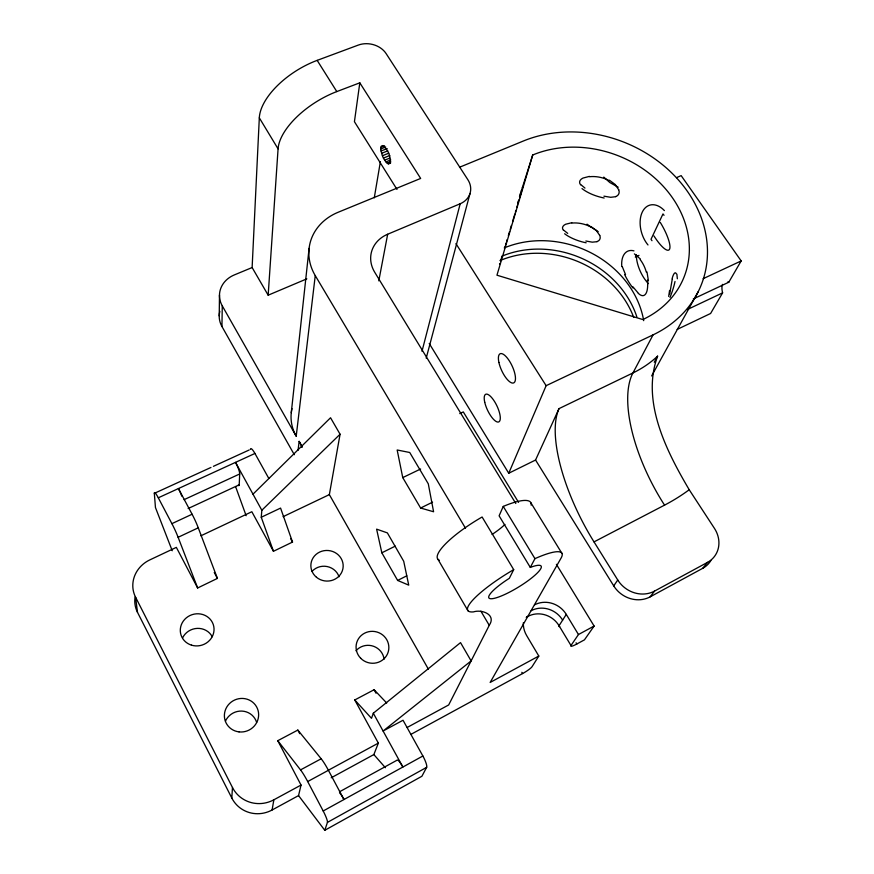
<?xml version="1.0" encoding="UTF-8"?>
<svg xmlns="http://www.w3.org/2000/svg" width="874" height="874" viewBox="0 0 874 874"><rect width="100%" height="100%" fill="white"/><g stroke="black" fill="none" stroke-linecap="round" stroke-linejoin="round"><path stroke-width="1.31" d="M219.483 295.062L219.221 315.896M294.309 454.72L221.941 326.505L222.269 305.856A26.755 23.205 3.8 0 1 234.319 274.928L252.127 267.542L259.316 117.848A60.339 30.514 -31.9 0 1 317.164 60.372L358.264 45.098A20.768 16.672 10.9 0 1 386.144 53.642L467.852 179.673A21.38 17.873 14.6 0 1 460.183 203.762L422 351.282M677.339 278.762L676.902 274.316L675.58 272.83A13.503 3.299 -85 0 0 672.084 278.828M238.165 485.321A9.385 1.737 65.2 0 0 239.214 484.819L239.695 473.97A9.527 1.792 65.2 0 0 235.521 462.379L261.829 510.252L261.26 517.255L273.464 551.286L292.528 542.066L280.576 508.089L261.26 517.255M380.791 148.951L381.272 146.1L382.91 145.554C388.056 149.399 391.257 157.025 389.891 163.362L388.231 163.853C383.478 160.619 381.523 154.425 380.791 148.951L385.696 146.985M339.516 792.762A10.564 1.661 63.3 0 1 343.974 799.524L328.416 770.3A20.801 3.245 63.5 0 0 321.173 758.774L297.837 730.074L277.768 740.693L301.038 785.06L298.547 795.591L272.087 810.001A30.219 29.345 -45.4 0 1 231.807 798.028L232.462 787.496L135.601 597.259A29.738 27.618 -14.3 0 1 149.847 559.884L176.351 547.375L197.644 587.973L217.407 578.413L198.267 527.82A19.326 2.939 65 0 0 192.094 514.24L178.427 488.566A9.658 1.464 65.2 0 1 181.803 496.159M306.84 278.839L268.165 295.193L278.074 148.875L259.316 117.848M291.261 412.779L309.09 248.413M222.269 305.856L296.21 436.192L315.252 275.605A55.281 47.436 10.6 0 1 338.129 212.273L420.656 178.438L359.804 82.822L336.796 91.584A60.819 29.476 -31.9 0 0 278.074 148.875M298.034 450.361L299.137 441.359L302.251 446.843M359.804 82.822L354.429 121.694L396.993 189.396M669.724 293.882L672.226 279.319M374.269 197.841L380.398 161.646M272.087 810.001L273.868 799.797L301.038 785.06M428.402 669.2L329.356 494.618L340.073 434.236L330.547 417.761L252.99 494.171M378.803 280.838L387.674 234.232L460.183 203.762M522.892 186.501L522.204 188.981M426.206 358.143L470.015 193.493M521.964 189.833L521.407 191.777M500.332 260.758L500.616 259.753M521.09 192.87L519.626 197.895M517.878 203.817L518.337 202.265M518.785 200.747L519.211 199.294M516.916 207.062L517.408 205.423M532.714 154.993L496.956 275.201L642.827 319.556A105.667 88.536 21.4 0 0 673.515 199.338A105.667 88.536 21.4 0 0 532.714 154.993L522.412 187.44M514.841 214.021L512.59 221.526M515.376 212.229L515.9 210.459M511.421 225.437L510.208 229.436M508.351 235.565L509.597 231.468M505.62 244.556L506.112 242.928M506.614 241.3L507.117 239.662M517.747 202.582L518.206 201.086M504.648 247.746L505.128 246.162M519.527 196.792L519.943 195.459M520.336 194.192L520.707 192.99M501.163 258.988L501.534 257.808M500.507 261.108L500.824 260.091M519.527 196.519L521.592 190.029M521.385 190.827L521.691 189.866M522.204 188.26L522.728 186.675M499.535 264.101L499.731 263.522M298.547 795.591L324.778 830.3L327.433 822.39A10.619 1.529 63.5 0 0 323.194 810.985L307.692 781.553A20.91 2.983 63.6 0 0 300.536 769.896L277.768 740.693M324.778 830.3L421.902 776.254L426.665 767.328A10.357 2.141 62.8 0 0 422.874 755.999L403.034 720.242L383.096 731.014L471.119 660.919L460.532 642.619L373.318 713.228L371.505 718.319L354.757 699.965L374.105 689.728L386.701 703.024M331.202 777.794L373.853 754.568L378.355 743.108L354.757 699.965M429.221 343.471L508.744 473.238L546.13 385.685L653.064 334.862A124.479 104.312 21.4 0 0 688.81 193.405A124.479 104.312 21.4 0 0 523.362 141.009L459.527 167.251M531.141 505.139A54.417 12.826 -31.2 0 0 503.249 506.417L499.109 515.824L530.299 567.423A30.59 6.14 -31.3 0 1 532.08 577.638A30.59 6.14 -31.3 0 1 491.407 598.745A30.59 6.14 -31.3 0 1 509.345 578.304L513.704 569.64L482.109 517.004A54.417 12.826 -31.2 0 0 439.404 560.3M535.554 460.03L559.021 408.628L632.94 372.947A118.973 101.231 21.5 0 0 657.598 356.155C640.97 401.395 666.48 451.17 689.215 489.735L714.44 528.366A27.094 24.024 37.5 0 1 707.536 562.364L702.696 568.329L650.169 596.844A27.138 24.57 37.6 0 1 613.723 585.875L535.554 460.03L508.744 473.238M489.211 625.347C496.585 614.695 482.055 609.102 473.479 611.887A55.073 11.056 -31.3 0 1 513.704 569.64M653.064 334.862L632.94 372.947A113.587 48.343 62.1 0 0 664.546 505.139L594.014 541.891L617.754 580.008A27.4 24.756 37.4 0 0 654.56 591.086L707.536 562.364M530.299 567.423L534.943 558.65L503.249 506.417M654.265 362.251L657.598 356.155M651.643 375.94L698.239 291.654M722.514 284.389A14.366 7.058 64.3 0 0 722.601 292.866L710.606 313.482L677.175 329.422M693.279 298.941L728.785 282.226L741.174 260.933L681.152 175.619L676.542 177.641M523.329 622.78A23.773 22.221 37.4 0 0 526.672 635.616L538.81 656.046L532.058 666.698A9.385 1.442 -31.2 0 1 522.576 673.559L410.769 734.455M534.506 604.863A23.773 22.221 37.4 0 1 566.276 614.4L559.054 625.729L570.984 645.504A9.232 1.398 -31.6 0 0 576.807 644.007L584.444 639.855L594.112 626.046L556.388 564.298M570.984 645.504L578.468 634.535L594.112 626.046M613.723 585.875L617.754 580.008M650.169 596.844L654.56 591.086M261.829 510.252L340.073 434.236M327.433 822.39L426.665 767.328M323.194 810.985L422.874 755.999M339.505 791.8L396.84 760.314A10.412 2.021 62.9 0 1 402.881 767.033L373.318 713.228M328.34 770.245L378.355 743.108M407.24 727.43L448.679 704.947L489.254 625.314L480.886 611.177M538.81 656.046L490.15 682.452L561.032 558.169A55.073 11.056 -31.3 0 0 534.943 558.65M307.692 781.553L328.416 770.3M300.536 769.896L321.173 758.774M397.637 580.434L408.737 585.143L403.712 561.272L387.379 532.9L376.607 529.141L381.84 552.805L397.637 580.434L406.781 575.813M381.84 552.805L395.277 546.13M420.613 508.023L433.591 511.76L428.293 483.835L409.731 452.492L397.167 449.99L402.75 477.597L420.613 508.023L432.564 502.168M402.75 477.597L420.623 468.999M283.11 516.665L329.356 494.618M687.204 309.604L722.601 292.866M200.878 535.806L251.843 511.738L273.464 551.286M459.757 413.599L463.307 411.927L518.566 502.375M197.644 587.973L178.121 537.292L198.267 527.82M210.973 467.448L154.327 493.351A9.701 1.344 65.2 0 1 158.303 497.798L171.905 523.646L192.094 514.24M703.122 278.697L741.174 260.933M188.118 508.548L239.214 484.819M184.086 499.655L239.695 473.97M158.303 497.798L254.935 453.464L268.821 478.471M213.431 466.323L249.145 450.001M635.289 257.065L638.97 255.394M387.106 163.165L390.776 161.69M388.231 163.853L390.689 162.87M382.419 155.725L388.755 153.19M383.446 158.063L389.782 155.517M384.636 160.171L389.695 158.139M385.882 161.909L390.776 159.942M381.042 151.016L387.171 148.569M381.588 153.321L387.717 150.874M380.867 147.269L384.56 145.805M615.777 196.683L610.686 197.305L603.923 196.169M597.062 241.694L592.255 242.164L585.831 241.006M589.426 176.384L582.947 178.078A10.28 5.779 2.8 0 0 580.598 184.796M571.771 222.728L565.631 224.247A9.8 5.266 3.3 0 0 563.479 230.354M618.202 187.222L609.779 182.502L603.781 177.094M598.198 231.632L588.06 225.11M590.846 226.497L596.341 230.485L599.684 235.379M609.473 180.252L615.209 184.49L618.661 189.734M634.382 253.886L640.402 259.021M567.718 233.38L563.806 230.277M584.968 188.085L580.926 184.72M587.798 224.88L587.055 224.17M637.67 292.44L632.907 286.792M373.853 754.568L385.401 767.733M664.021 215.31L662.995 213.912L651.021 239.268L651.982 240.711M455.933 243.617L546.13 385.685M317.164 60.372L336.796 91.584M530.922 502.867L562.048 553.57M515.791 503.479L374.717 272.251A33.026 28.35 12.8 0 1 387.674 234.232M566.276 614.4L578.468 634.535M576.064 642.783L576.807 644.007M315.252 275.605L465.503 528.224M521.833 672.303L522.576 673.559M437.918 559.262L468.016 610.806M252.127 267.542L268.165 295.193M290.572 538.515L292.528 542.066M374.105 689.728L376.028 693.224M214.261 572.481L217.407 578.413M297.837 730.074L299.727 733.647M135.055 597.008A28.984 27.007 -15.6 0 0 137.491 612.313L231.807 798.028M625.544 274.611L622.332 266.778M172.233 550.74L155.452 507.543L154.327 493.351M235.587 486.621L246.14 515.704M646.979 271.945L648.432 280.794M135.601 597.259L137.491 612.313M727.878 281.854A14.366 7.058 64.3 0 1 728.785 282.226M501.567 256.333A94.927 82.353 21.7 0 1 636.84 316.847M500.245 260.485A94.49 82.08 21.7 0 1 633.737 317.437M504.254 247.921A95.812 82.877 21.6 0 1 643.701 320.66M669.571 290.452A28.154 1.278 -82.3 0 1 668.665 296.417M675.012 281.494A27.662 6.85 -67.8 0 1 669.997 297.433M586.148 242.797A25.98 10.696 15.9 0 1 564.626 233.762M599.804 235.401A12.542 6.839 29.2 0 1 596.964 241.595M571.902 223.067A25.838 18.649 18.5 0 1 590.616 226.836M604.174 198.016A27.258 12.007 15.7 0 1 581.975 188.565M618.781 189.756A13.143 7.527 29.3 0 1 615.678 196.584M589.557 176.723A27.072 20.157 18.2 0 1 609.233 180.59M647.984 244.949A24.341 15.776 73 0 1 642.27 212.098A24.341 15.776 73 0 1 664.404 210.601M660.285 222.433A24.308 6.162 60.7 0 1 669.571 249.177A24.308 6.162 60.7 0 1 653.971 235.947M647.416 280.084A23.216 8.478 74.8 0 1 637.67 292.659M640.139 259.556A22.877 13.46 71.3 0 1 646.312 272.065M621.785 266.559A23.205 13.427 66.9 0 1 633.956 250.871M632.962 287.983A22.844 6.511 60.7 0 1 624.593 274.502M648.453 283.635A23.227 10.575 65.6 0 1 636.338 254.716M710.901 560.507A26.832 23.849 37.7 0 1 702.696 568.329M689.215 489.735A214.381 185.987 21.7 0 1 664.546 505.139M594.014 541.891A115.805 43.722 62.5 0 1 559.021 408.628M296.21 436.192A45.524 41.187 8.4 0 1 291.982 408.595M299.137 441.359A46.737 42.673 0.9 0 1 301.901 447.269M182.59 637.856A16.519 15.645 -18 0 1 197.327 628.384A16.519 15.645 -18 0 1 212.218 636.709M225.47 721.072A16.814 16.267 -29.8 0 1 241.825 711.075A16.814 16.267 -29.8 0 1 256.639 722.394M356.002 650.748A16.005 15.59 14 0 1 384.09 659.149M312.073 571.345A15.765 14.989 4.7 0 1 327.171 566.549A15.765 14.989 4.7 0 1 339.036 576.785M273.868 799.797A30.983 30.131 -42.5 0 1 232.462 787.496M531.184 610.686A23.532 22.036 37.8 0 1 562.627 620.125M526.235 617.394A23.292 21.85 38.2 0 1 559.054 625.729A9.188 1.519 -31.5 0 0 559.666 626.549M527.94 616.389A9.286 2.775 62.6 0 1 526.672 616.804M171.905 523.646A19.425 2.698 65 0 1 178.121 537.292M250.379 449.433A9.494 1.901 65.2 0 1 254.935 453.464M221.941 326.505A26.133 22.8 3.4 0 1 219.855 311.275M504.943 524.444A30.229 7.123 -31.2 0 1 492.084 534.44M498.912 362.492A16.06 5.703 65 0 0 513.475 382.987A16.06 5.703 65 0 0 508.428 359.52A16.06 5.703 65 0 0 498.912 362.492M484.731 402.237A15.273 5.157 64.6 0 0 498.475 422.011A15.273 5.157 64.6 0 0 493.548 400.019A15.273 5.157 64.6 0 0 484.731 402.237M191.461 645.143A16.956 16.005 -16.3 0 0 213.78 626.494A16.956 16.005 -16.3 0 0 186.271 617.896A16.956 16.005 -16.3 0 0 191.461 645.143M239.039 731.888A17.251 16.672 -26.8 0 0 257.426 708.574A17.251 16.672 -26.8 0 0 228.07 705.165A17.251 16.672 -26.8 0 0 239.039 731.888M360.656 658.22A16.431 15.94 14.6 0 0 388.22 651.938A16.431 15.94 14.6 0 0 368.511 631.749A16.431 15.94 14.6 0 0 360.656 658.22M316.454 577.255A16.169 15.306 5.5 0 0 342.892 568.81A16.169 15.306 5.5 0 0 321.708 551.254A16.169 15.306 5.5 0 0 316.454 577.255"/></g></svg>
